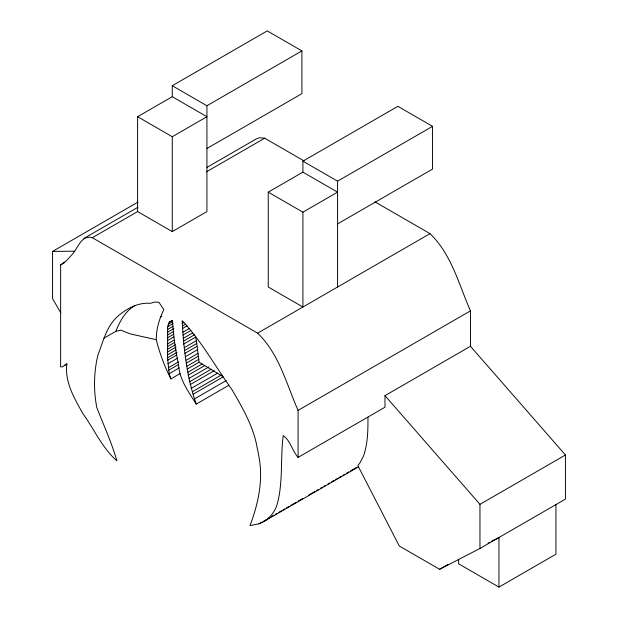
<?xml version="1.0" encoding="UTF-8"?>
<svg xmlns="http://www.w3.org/2000/svg" width="618" height="618" viewBox="0 0 618 618"><rect width="100%" height="100%" fill="white"/><g stroke="black" fill="none" stroke-linecap="round" stroke-linejoin="round"><path stroke-width="0.93" d="M137.598 211.58L137.598 116.717L172.267 96.702L206.93 116.717L206.93 211.58L172.267 231.595L137.598 211.58L92.321 237.721C81.313 234.469 78.022 248.22 72.19 254.454L66.528 260.649L60.363 265.107M172.267 231.595L172.267 136.732L206.93 116.717L206.93 105.748L301.908 50.915L301.908 93.65L206.93 148.49M172.267 96.702L172.267 85.732L267.246 30.9L301.908 50.915M337.575 223.917L337.575 192.144L302.913 172.128L268.243 192.144L268.243 287.007L302.913 307.022L302.913 212.159L337.575 192.144L337.575 181.174L432.554 126.342L432.554 169.077L337.575 223.917L337.575 287.007M302.913 172.128L302.913 161.159L397.884 106.327L432.554 126.342M458.618 559.244L458.618 563.809L498.958 587.1L555.945 554.199L555.945 504.597M498.958 587.1L498.958 537.498L491.395 541.399M180.085 373.596L170.923 378.88L169.162 373.689L167.571 357.76L167.64 326.744L169.224 322.21L172.391 320.387M64.797 262.519L60.634 264.921L60.634 366.822L62.356 366.922L66.914 363.724C64.488 382.032 74.307 398.116 82.781 413.465C94.183 429.178 102.171 447.988 116.926 460.85C111.619 442.612 103.7 425.284 96.802 407.594C93.457 390.136 93.766 372.013 98.015 354.724C103.33 341.151 106.551 325.794 118.409 315.759C127.401 308.119 138.44 302.31 150.498 303.322L154.315 302.117L158.865 302.202L163.847 309.626C159.228 319.112 156.084 329.324 156.339 340.101C159.776 353.481 164.597 366.567 170.923 378.88M103.963 338.177L115.836 331.325C119.745 321.491 125.361 310.908 135.064 305.555M228.714 385.338L196.238 404.087C186.814 377.297 183.639 348.853 182.179 320.649C201.623 341.244 215.164 366.289 231.58 389.07C242.596 407.857 254.044 427.378 257.389 449.178A19.158 11.062 60 0 1 258.417 454.245C263.816 478.394 258.509 503.098 249.996 525.609L258.903 523.825C267.324 521.074 273.403 514.153 276.663 506.088C283.461 483.322 280.186 458.965 283.229 435.559C290.784 441.067 292.198 450.808 298.077 457.397L384.983 407.223L384.983 395.644L470.46 346.289L470.46 310.854C458.703 284.303 451.735 254.593 430.012 233.643L374.91 201.823M169.224 322.21L172.391 320.464C173.465 335.535 175.489 350.221 178.563 364.975C179.49 379.838 188.668 391.897 196.238 404.087M60.734 312.785L52.561 298.618L52.561 251.41L138.038 202.063M83.816 238.486L137.945 207.239M207.069 167.331L256.2 138.965L259.398 137.744L264.705 138.2L303.948 160.858M206.412 171.858L264.705 138.2M64.457 365.501L66.96 364.048M160.216 317.142L161.8 316.231M170.931 321.569L172.515 320.657M168.15 324.311L172.893 321.569M167.64 326.744L173.179 323.546M167.609 329.464L173.148 326.265M182.24 323.415L183.824 322.503M167.578 332.206L173.913 328.544M182.31 326.157L185.477 324.326M167.555 334.987L173.882 331.333M182.418 328.575L187.169 325.841M167.524 337.776L173.859 334.122M167.501 340.603L173.828 336.949M182.92 332.198L189.255 328.544M167.47 343.871L173.805 340.209M182.982 335.056L190.892 330.491M167.455 346.605L174.577 342.488M183.121 338.409L192.623 332.924M167.447 349.348L175.365 344.782M183.276 341.236L194.361 334.84M167.455 352.075L176.161 347.053M183.515 344.126L195.388 337.266L196.447 340.649L199.096 362.225L222.526 376.331M167.486 354.886L176.192 349.865M184.573 347.501L196.447 340.649M167.571 357.76L177.072 352.275M167.679 360.209L176.841 354.925M184.728 350.406L196.601 343.554M184.929 353.334L196.802 346.482M167.857 363.778L177.845 358.007M185.601 356.571L197.466 349.718M168.559 367.633L178.548 361.862M168.66 370.205L178.656 364.435M186.188 360.209L198.061 353.349M186.389 363.075L198.262 356.223M169.162 373.689L179.158 367.919M186.999 366.18L198.865 359.328M187.223 369.077L199.096 362.225M187.903 372.237L202.055 364.064M92.321 237.721L257.629 333.164L430.012 233.643M188.158 375.157L204.813 365.547M188.923 378.425L208.915 366.883M189.711 381.654L211.364 369.155M190.105 384.651L214.261 370.707M191.07 388.49L217.721 373.102M192.476 391.657L221.623 374.832M193.187 394.191L223.168 376.887M194.577 398.834L226.227 380.564M298.077 457.397L298.077 410.383L470.46 310.854M258.903 523.825L262.241 521.901M263.901 520.935L265.57 519.977M268.065 518.533L269.734 517.575M271.395 516.609L273.898 515.173M275.558 514.207L277.227 513.249M278.896 512.283L281.391 510.839M283.059 509.881L284.72 508.915M286.389 507.957L288.884 506.513M290.553 505.555L296.385 502.187M298.046 501.229L303.044 498.34M308.876 494.979L314.701 491.611M316.37 490.646L318.031 489.688M320.533 488.243L322.194 487.285M323.863 486.32L325.531 485.362M328.027 483.917L329.695 482.959M331.356 481.994L333.859 480.549M335.52 479.591L337.189 478.626M338.849 477.668L341.352 476.223M343.013 475.265L344.682 474.3M346.35 473.342L348.846 471.897M350.514 470.939L356.339 467.571M263.994 521.391L358.208 467.007M367.949 417.235C368.042 430.275 367.803 443.523 363.569 455.914L360.07 462.658L357.845 465.593L399.29 546.011L439.622 569.294L479.962 548.467L479.962 504.342L565.439 454.995L470.46 346.289M439.622 569.294L447.88 564.528M479.962 548.467L565.439 499.112L565.439 454.995M488.035 543.137L489.711 542.272M115.836 331.325L120.966 330.166L129.765 333.766L155.535 339.537M52.561 251.41L74.623 251.194M172.267 85.732L206.93 105.748M302.913 161.159L337.575 181.174M137.598 116.717L172.267 136.732M268.243 192.144L302.913 212.159M384.983 395.644L479.962 504.342M257.629 333.164C279.351 354.122 286.319 383.824 298.077 410.383"/></g></svg>
